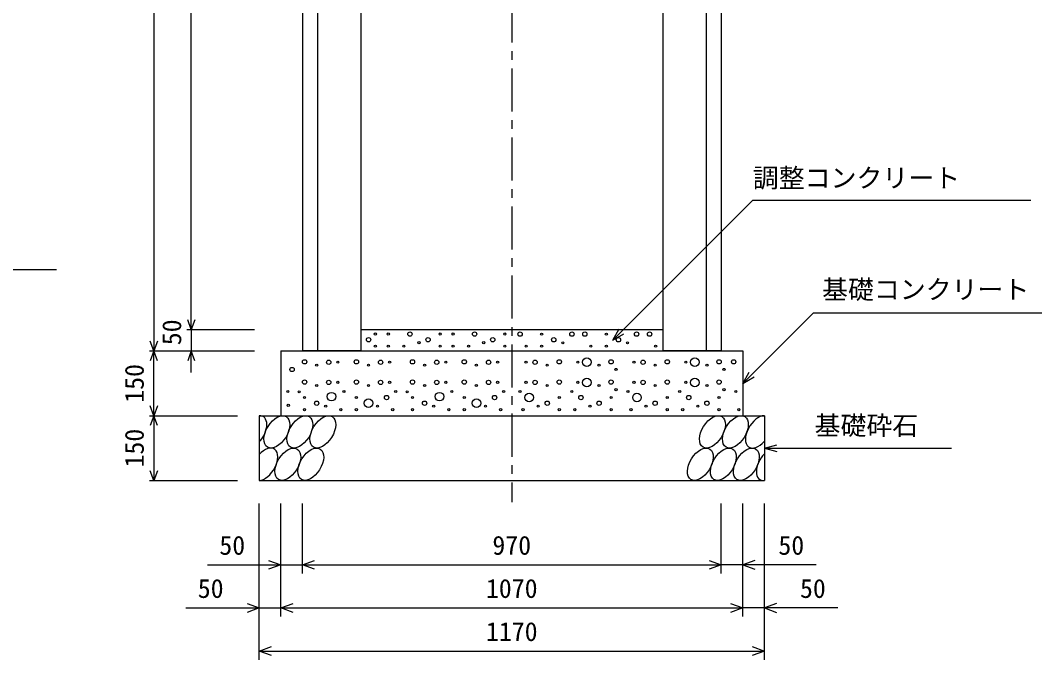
# Model space of a CAD drawing. Units: millimetres, scale not verified. Extents: x -16800 to 16800, y -5940 to 5940.
# Drawn here: x 13262 to 15611, y -3027 to -1545 of the extents above; entities that cross this region are included whole.
import ezdxf
from ezdxf.enums import TextEntityAlignment as Align

# ---------------------------------------------------------------- set-up
doc = ezdxf.new("R2010")
doc.units = ezdxf.units.MM
doc.header["$LTSCALE"] = 20
doc.linetypes.add('CHAIN1', pattern=[8, 5, -1, 1, -1])
for name, color, linetype, lineweight in [('0-0_DIM', 7, 'Continuous', 25), ('0-2_HATCH', 6, 'Continuous', 25), ('0-5_OUTLINE', 3, 'Continuous', 25)]:
    doc.layers.add(name, color=color, linetype=linetype, lineweight=lineweight)
doc.styles.add('ＭＳ ゴシック', font='')
doc.styles.get('ＭＳ ゴシック').set_extended_font_data('MS Gothic')

msp = doc.modelspace()

# ---------------------------------------------------------------- linework, layer by layer
at = {"layer": '0-0_DIM', "linetype": 'CHAIN1'}
msp.add_line((14400, -376.66), (14400, -2661.66), dxfattribs=at)
at = {"layer": '0-0_DIM'}
for p, q in [((13570.8, -411.66), (13570.8, -2311.66)), ((13657.46, -2261.66), (13657.46, -561.66)), ((12698.65, -2123.01), (13345.53, -2123.01)), ((15098.65, -2223.01), (14935, -2386.66)), ((15098.65, -2223.01), (15745.53, -2223.01)), ((13647.46, -2261.66), (13804.13, -2261.66)), ((13657.46, -2261.66), (13657.46, -2311.66)), ((14633.82, -2286.66), (14648.82, -2260.68)), ((14633.82, -2286.66), (14659.8, -2271.66)), ((13560.8, -2311.66), (13804.13, -2311.66)), ((13570.8, -2461.66), (13570.8, -2311.66)), ((13657.46, -2361.66), (13657.46, -2311.66)), ((14935, -2386.66), (14950, -2360.68)), ((14935, -2386.66), (14960.98, -2371.66)), ((13560.8, -2461.66), (13765, -2461.66)), ((13570.8, -2461.66), (13570.8, -2611.66)), ((14985, -2536.66), (15013.98, -2528.9)), ((14985, -2536.66), (15418.31, -2536.66)), ((14985, -2536.66), (15013.98, -2544.43)), ((13560.8, -2611.66), (13765, -2611.66)), ((13815, -3027.18), (13815, -2664.83)), ((13865, -2927.18), (13865, -2664.83)), ((13915, -2827.18), (13915, -2664.83)), ((14885, -2827.18), (14885, -2664.83)), ((14935, -2927.18), (14935, -2664.83)), ((14985, -3027.18), (14985, -2664.83)), ((13695, -2807.18), (13915, -2807.18)), ((13915, -2807.18), (14885, -2807.18)), ((15105, -2807.18), (14885, -2807.18)), ((13645, -2907.18), (13865, -2907.18)), ((13865, -2907.18), (14935, -2907.18)), ((15155, -2907.18), (14935, -2907.18)), ((13815, -3007.18), (14985, -3007.18))]:
    msp.add_line(p, q, dxfattribs=at)
for points in [[(14633.82, -2286.66), (14958.29, -1962.2), (15601.84, -1962.2)], [(13665.67, -2239.11), (13657.46, -2261.66), (13649.26, -2239.11)], [(13579.01, -2289.11), (13570.8, -2311.66), (13562.59, -2289.11)], [(13579.01, -2334.21), (13570.8, -2311.66), (13562.59, -2334.21)], [(13665.67, -2334.21), (13657.46, -2311.66), (13649.26, -2334.21)], [(13579.01, -2439.11), (13570.8, -2461.66), (13562.59, -2439.11)], [(13579.01, -2484.21), (13570.8, -2461.66), (13562.59, -2484.21)], [(13579.01, -2589.11), (13570.8, -2611.66), (13562.59, -2589.11)], [(13836.81, -2796.92), (13865, -2807.18), (13836.81, -2817.44)], [(13943.19, -2817.44), (13915, -2807.18), (13943.19, -2796.92)], [(14856.81, -2796.92), (14885, -2807.18), (14856.81, -2817.44)], [(14963.19, -2796.92), (14935, -2807.18), (14963.19, -2817.44)], [(13786.81, -2896.92), (13815, -2907.18), (13786.81, -2917.44)], [(13893.19, -2917.44), (13865, -2907.18), (13893.19, -2896.92)], [(14906.81, -2896.92), (14935, -2907.18), (14906.81, -2917.44)], [(15013.19, -2896.92), (14985, -2907.18), (15013.19, -2917.44)], [(13843.19, -3017.44), (13815, -3007.18), (13843.19, -2996.92)], [(14956.81, -2996.92), (14985, -3007.18), (14956.81, -3017.44)]]:
    msp.add_lwpolyline(points, dxfattribs=at)
at = {"layer": '0-2_HATCH'}
for centre, radius in [((14083.97, -2272.35), 2.5), ((14113.97, -2272.35), 2.5), ((14163.88, -2272.35), 5), ((14233.97, -2272.35), 2.5), ((14263.97, -2272.35), 2.5), ((14313.88, -2272.35), 5), ((14383.97, -2272.35), 2.5), ((14419.14, -2272.63), 5), ((14469.04, -2272.63), 2.5), ((14539.14, -2272.63), 5), ((14569.14, -2272.63), 5), ((14619.04, -2272.63), 2.5), ((14689.14, -2272.63), 5), ((14719.14, -2272.63), 5), ((14068.08, -2285.48), 5), ((14083.97, -2300.36), 2.5), ((14113.97, -2300.36), 2.5), ((14149.86, -2300.36), 2.5), ((14184.9, -2292.49), 2.5), ((14205.93, -2285.48), 5), ((14233.97, -2300.36), 2.5), ((14263.97, -2300.36), 2.5), ((14299.86, -2300.36), 2.5), ((14334.9, -2292.49), 2.5), ((14355.93, -2285.48), 5), ((14383.97, -2300.36), 2.5), ((14433.15, -2300.65), 2.5), ((14469.04, -2300.65), 2.5), ((14497.08, -2285.77), 5), ((14518.11, -2292.77), 2.5), ((14583.15, -2300.65), 2.5), ((14619.04, -2300.65), 2.5), ((14647.08, -2285.77), 5), ((14668.11, -2292.77), 2.5), ((14733.15, -2300.65), 2.5), ((13890.94, -2354.58), 5), ((13919.97, -2336.81), 5), ((13948.01, -2344.69), 2.5), ((13976.04, -2337.68), 5), ((13997.07, -2337.68), 2.5), ((14039.97, -2336.81), 5), ((14068.01, -2344.69), 2.5), ((14096.04, -2337.68), 5), ((14117.07, -2337.68), 2.5), ((14169.97, -2336.81), 5), ((14198.01, -2344.69), 2.5), ((14226.04, -2337.68), 5), ((14247.07, -2337.68), 2.5), ((14289.97, -2336.81), 5), ((14318.01, -2344.69), 2.5), ((14346.04, -2337.68), 5), ((14367.07, -2337.68), 2.5), ((14432.93, -2337.68), 2.5), ((14453.96, -2337.68), 5), ((14481.99, -2344.69), 2.5), ((14510.03, -2336.81), 5), ((14552.93, -2337.68), 2.5), ((14573.96, -2337.68), 10), ((14601.99, -2344.69), 2.5), ((14630.03, -2336.81), 5), ((14682.93, -2337.68), 2.5), ((14703.96, -2337.68), 5), ((14731.99, -2344.69), 2.5), ((14760.03, -2336.81), 5), ((14802.93, -2337.68), 2.5), ((14823.96, -2337.68), 10), ((14851.99, -2344.69), 2.5), ((14880.03, -2336.81), 5), ((14913.9, -2336.81), 5), ((14641.37, -2354.38), 2.5), ((14891.37, -2354.38), 2.5), ((13919.97, -2383.61), 5), ((13948.01, -2391.49), 2.5), ((13976.04, -2384.48), 5), ((13997.07, -2384.48), 2.5), ((14039.97, -2383.61), 5), ((14068.01, -2391.49), 2.5), ((14096.04, -2384.48), 5), ((14117.07, -2384.48), 2.5), ((14169.97, -2383.61), 5), ((14198.01, -2391.49), 2.5), ((14226.04, -2384.48), 5), ((14247.07, -2384.48), 2.5), ((14289.97, -2383.61), 5), ((14318.01, -2391.49), 2.5), ((14346.04, -2384.48), 5), ((14367.07, -2384.48), 2.5), ((14432.93, -2384.48), 2.5), ((14453.96, -2384.48), 5), ((14481.99, -2391.49), 2.5), ((14510.03, -2383.61), 5), ((14552.93, -2384.48), 2.5), ((14573.96, -2384.48), 10), ((14601.99, -2391.49), 2.5), ((14630.03, -2383.61), 5), ((14682.93, -2384.48), 2.5), ((14703.96, -2384.48), 5), ((14731.99, -2391.49), 2.5), ((14760.03, -2383.61), 5), ((14802.93, -2384.48), 2.5), ((14823.96, -2384.48), 10), ((14851.99, -2391.49), 2.5), ((14880.03, -2383.61), 5), ((13881.09, -2405.5), 2.5), ((13907.55, -2406.4), 2.5), ((13919.97, -2419.5), 2.5), ((13982.58, -2417.5), 10), ((14011.09, -2405.5), 2.5), ((14039.97, -2419.5), 2.5), ((14110.06, -2419.5), 5), ((14131.09, -2405.5), 2.5), ((14157.55, -2406.4), 2.5), ((14169.97, -2419.5), 2.5), ((14232.58, -2417.5), 10), ((14261.09, -2405.5), 2.5), ((14289.97, -2419.5), 2.5), ((14360.06, -2419.5), 5), ((14381.09, -2405.5), 2.5), ((14418.91, -2405.5), 2.5), ((14439.94, -2419.5), 10), ((14510.03, -2419.5), 2.5), ((14538.91, -2405.5), 2.5), ((14559.94, -2419.5), 5), ((14630.03, -2419.5), 2.5), ((14641.37, -2401.18), 2.5), ((14668.91, -2405.5), 2.5), ((14689.94, -2419.5), 10), ((14760.03, -2419.5), 2.5), ((14788.91, -2405.5), 2.5), ((14809.94, -2419.5), 5), ((14880.03, -2419.5), 2.5), ((14891.37, -2401.18), 2.5), ((14918.91, -2405.5), 2.5), ((13882.36, -2437.44), 2.5), ((13948.01, -2432.63), 5), ((13969.03, -2439.64), 2.5), ((14068.01, -2432.63), 10), ((14089.03, -2439.64), 2.5), ((14198.01, -2432.63), 5), ((14219.03, -2439.64), 2.5), ((14318.01, -2432.63), 10), ((14339.03, -2439.64), 2.5), ((14460.97, -2439.64), 2.5), ((14481.99, -2432.63), 5), ((14580.97, -2439.64), 2.5), ((14601.99, -2432.63), 5), ((14710.97, -2439.64), 2.5), ((14731.99, -2432.63), 5), ((14830.97, -2439.64), 2.5), ((14851.99, -2432.63), 5), ((13919.97, -2447.52), 2.5), ((14004.08, -2447.52), 2.5), ((14039.97, -2447.52), 2.5), ((14124.08, -2447.52), 2.5), ((14169.97, -2447.52), 2.5), ((14254.08, -2447.52), 2.5), ((14289.97, -2447.52), 2.5), ((14374.08, -2447.52), 2.5), ((14425.92, -2447.52), 2.5), ((14510.03, -2447.52), 2.5), ((14545.92, -2447.52), 2.5), ((14630.03, -2447.52), 2.5), ((14675.92, -2447.52), 2.5), ((14760.03, -2447.52), 2.5), ((14795.92, -2447.52), 2.5), ((14880.03, -2447.52), 2.5), ((14925.92, -2447.52), 2.5)]:
    msp.add_circle(centre, radius, dxfattribs=at)
for centre, start_param, end_param in [((13802.64, -2499.18), 4.385593, 6.6745444), ((14971.14, -2499.18), 0.3357715, 4.4411806), ((13827.96, -2574.17), 3.5111464, 7.548991), ((14996.46, -2574.17), 1.2110787, 3.5658734)]:
    msp.add_ellipse(centre, major_axis=(21.81, 35.31), ratio=0.5792, start_param=start_param, end_param=end_param, dxfattribs=at)
for centre in [(13855.84, -2499.18), (13909.05, -2499.18), (13962.26, -2499.18), (14864.72, -2499.18), (14917.93, -2499.18), (13881.16, -2574.17), (13934.37, -2574.17), (14836.84, -2574.17), (14890.04, -2574.17), (14943.25, -2574.17)]:
    msp.add_ellipse(centre, major_axis=(21.81, 35.31), ratio=0.5792, dxfattribs=at)
at = {"layer": '0-5_OUTLINE'}
for p, q in [((13915, -444.66), (13915, -2311.66)), ((14885, -441.66), (14885, -2311.66)), ((13950, -651.66), (13950, -2311.66)), ((14850, -651.66), (14850, -2311.66)), ((14050, -761.66), (14050, -2311.66)), ((14750, -761.66), (14750, -2311.66)), ((14050, -2261.66), (14750, -2261.66)), ((13865, -2311.66), (13865, -2461.66)), ((13865, -2311.66), (14935, -2311.66)), ((14050, -2311.66), (13915, -2311.66)), ((14885, -2311.66), (14750, -2311.66)), ((14935, -2311.66), (14935, -2461.66)), ((13815, -2461.66), (13815, -2611.66)), ((13815, -2461.66), (14985, -2461.66)), ((14985, -2461.66), (14985, -2611.66)), ((13815, -2611.66), (14985, -2611.66))]:
    msp.add_line(p, q, dxfattribs=at)

# ---------------------------------------------------------------- texts
at = {"layer": '0-0_DIM', "style": 'ＭＳ ゴシック'}
for s, p in [('調整コンクリート', (14958.29, -1945.77)), ('基礎コンクリート', (15118.65, -2204.27)), ('基礎砕石', (15101.32, -2519.49)), ('50', (13722.56, -2797.18)), ('970', (14355, -2797.18)), ('50', (15017.44, -2797.18)), ('50', (13672.56, -2897.18)), ('1070', (14340, -2897.18)), ('50', (15067.44, -2897.18)), ('1170', (14340, -2997.18))]:
    msp.add_text(s, height=43.99, dxfattribs=at).set_placement(p, align=Align.BOTTOM_LEFT)
for s, p in [('50', (13647.46, -2298.34)), ('150', (13560.8, -2431.66)), ('150', (13560.8, -2581.66))]:
    msp.add_text(s, height=43.99, rotation=90, dxfattribs=at).set_placement(p, align=Align.BOTTOM_LEFT)

doc.saveas('drawing.dxf')
